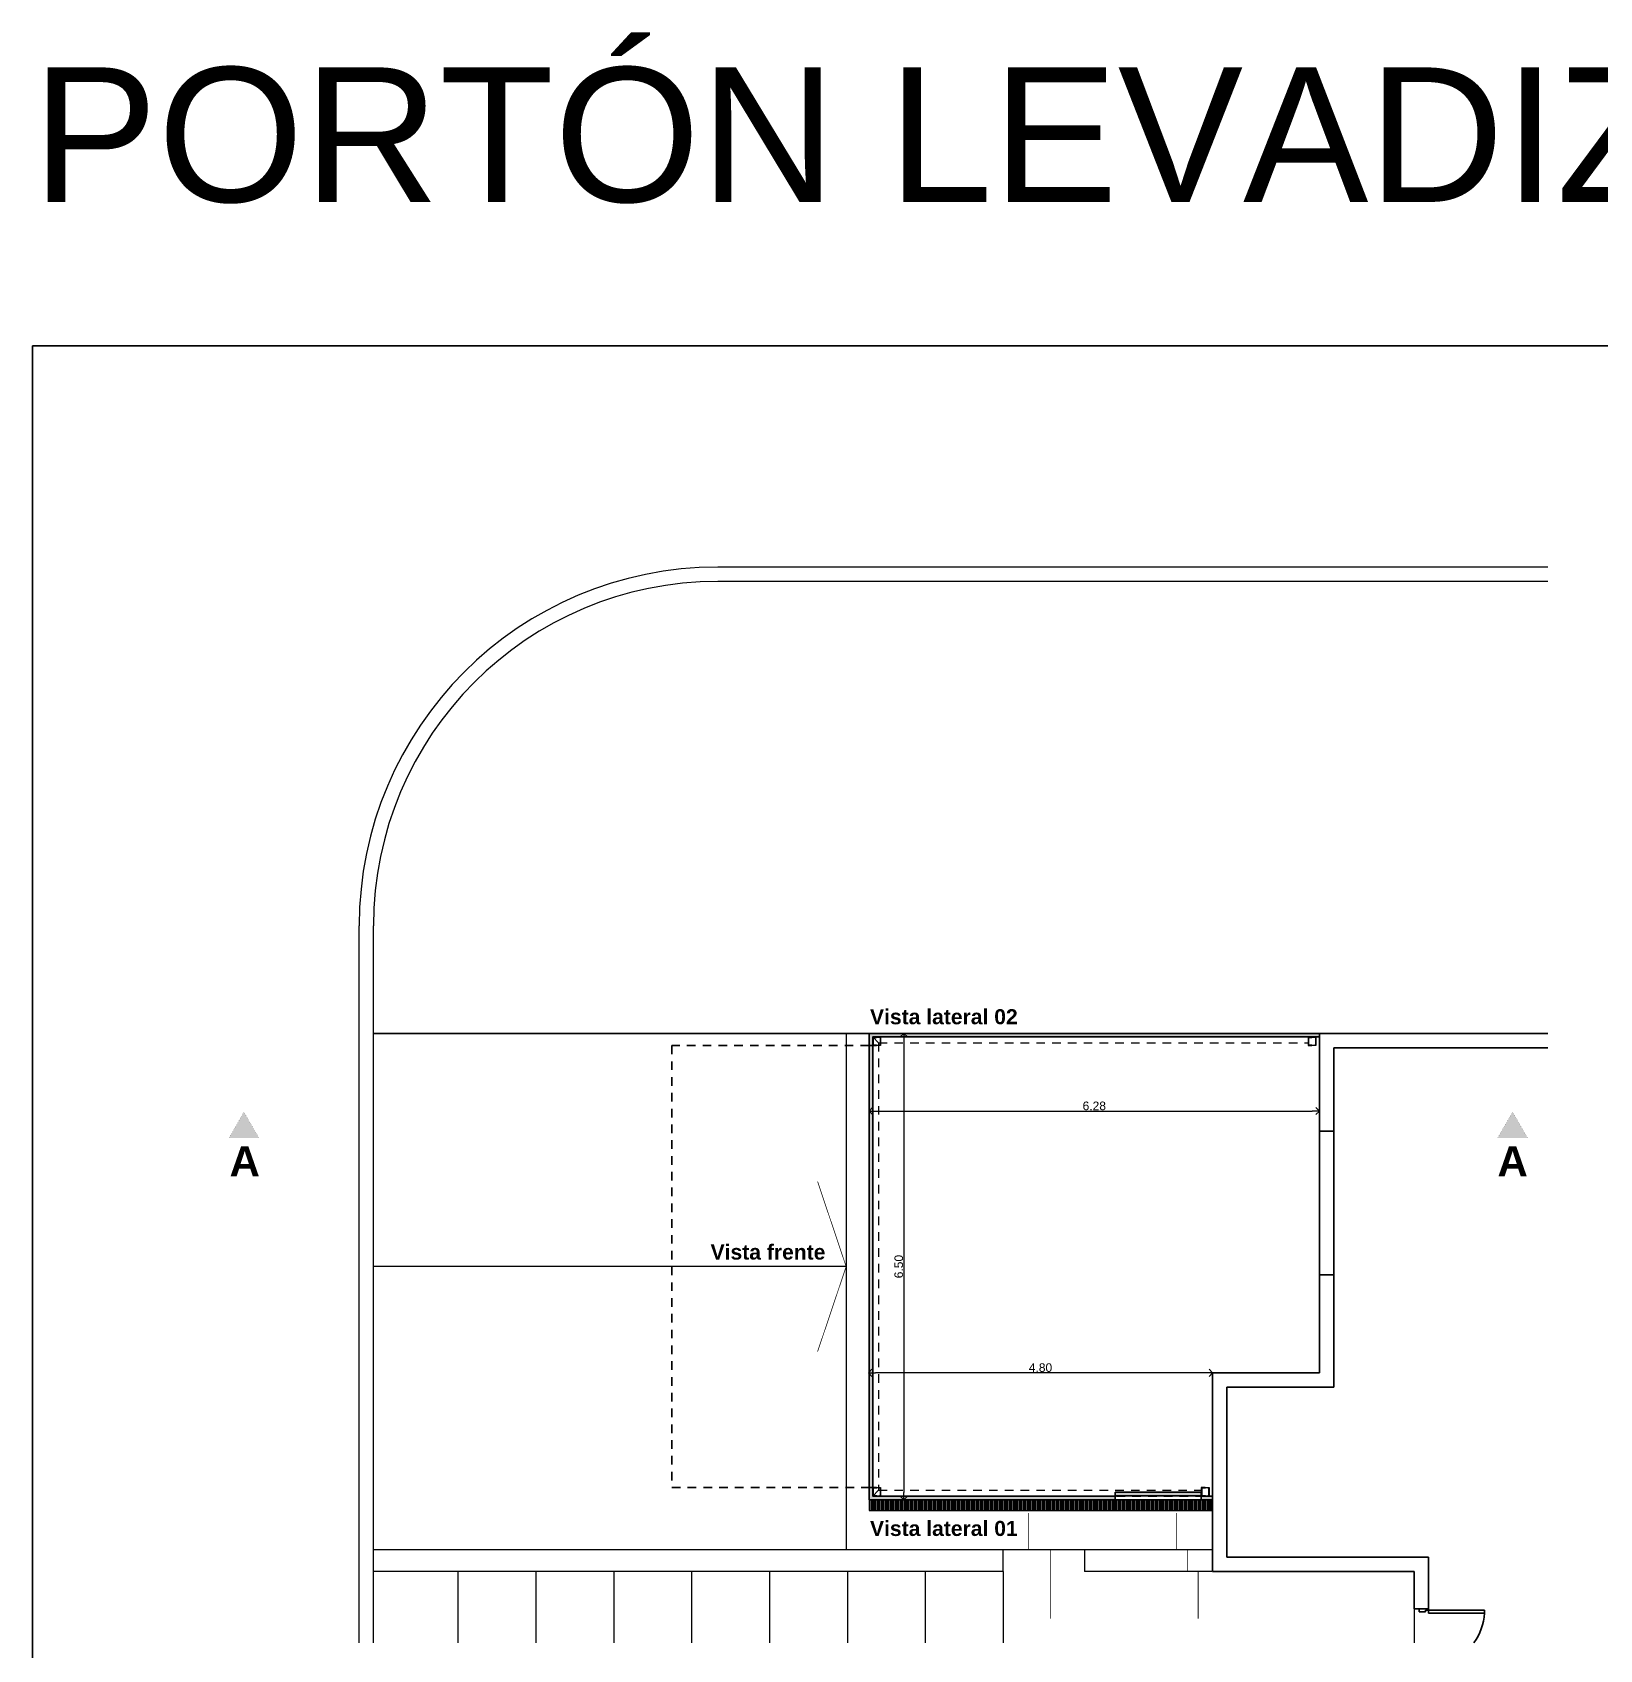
# Model space of a CAD drawing. Header units: millimetres. Extents: x 11902 to 12193, y 9935 to 10135.
# Drawn here: x 11902.22 to 11924.08, y 10071.01 to 10093.55 of the extents above; entities that cross this region are included whole.
import ezdxf

# ---------------------------------------------------------------- set-up
doc = ezdxf.new("R2010")
doc.units = ezdxf.units.MM
doc.linetypes.add('ACAD_ISO02W100', pattern=[15, 12, -3])
doc.layers.get('Defpoints').update_dxf_attribs({"color": 254})
for name, color, linetype in [('01-MUROS', 7, 'Continuous'), ('02-CARPINTERÍAS', 62, 'Continuous'), ('03-PROYECCIONES', 14, 'Continuous')]:
    doc.layers.add(name, color=color, linetype=linetype)
doc.layers.add('06-SOLADOS', color=252, linetype='Continuous', lineweight=25)
doc.layers.add('cotas', color=7, linetype='Continuous', lineweight=5, true_color=0x1755a1)
doc.styles.get("Standard").update_dxf_attribs({"font": 'arial.ttf'})
doc.dimstyles.new('ann linear', dxfattribs={"dimtxt": 0.12, "dimasz": 0.1, "dimexe": 0.01, "dimexo": 0.01, "dimgap": 0.01, "dimtad": 1, "dimzin": 4, "dimdsep": 46, "dimtxsty": 'Standard', "dimblk": 'OPEN90', "dimcen": 0.1, "dimse1": 1, "dimse2": 1, "dimclrd": 256, "dimclre": 1, "dimclrt": 256, "dimadec": 0, "dimazin": 0, "dimtfac": 1, "dimtix": 1, "dimtmove": 0, "dimatfit": 3, "dimldrblk": 'DOT', "dimfxl": 0, "dimtolj": 1, "dimtzin": 0, "dimlwd": -1, "dimarcsym": 0})

# ---------------------------------------------------------------- blocks, each defined once
blk = doc.blocks.new('_OPEN90')
at = {"color": 0, "linetype": 'ByBlock'}
for p, q in [((0, 0), (-1, 0)), ((-0.5, 0.5), (0, 0)), ((0, 0), (-0.5, -0.5))]:
    blk.add_line(p, q, dxfattribs=at)
blk = doc.blocks.new('*D219')
at = {"layer": 'cotas', "transparency": 16777216}
blk.add_line((11914.374, 10079.496), (11914.374, 10073.196), dxfattribs=at)
at = {"layer": 'Defpoints', "color": 0, "transparency": 16777216}
for p in [(11913.169, 10079.596), (11913.889, 10073.096), (11914.374, 10073.096)]:
    blk.add_point(p, dxfattribs=at)
at = {"layer": 'cotas', "transparency": 16777216, "xscale": 0.1, "yscale": 0.1, "zscale": 0.1}
for p, rotation in [((11914.374, 10079.596), 90), ((11914.374, 10073.096), 270)]:
    blk.add_blockref('_OPEN90', p, dxfattribs=dict(at, rotation=rotation))
at = {"layer": 'cotas', "transparency": 16777216, "insert": (11914.303, 10076.346), "char_height": 0.12, "attachment_point": 5, "rotation": 90}
blk.add_mtext('\\A1;6.50', dxfattribs=at)
blk = doc.blocks.new('_DOT')
at = {"color": 0, "linetype": 'ByBlock', "lineweight": -2}
blk.add_line((-0.5, 0), (-1, 0), dxfattribs=at)
at = {"color": 0, "linetype": 'ByBlock', "lineweight": -2, "const_width": 0.5}
blk.add_lwpolyline([(-0.25, 0, 1), (0.25, 0, 1)], format="xyb", close=True, dxfattribs=at)
blk = doc.blocks.new('*D220')
at = {"layer": 'cotas', "transparency": 16777216}
blk.add_line((11918.579, 10074.866), (11913.979, 10074.866), dxfattribs=at)
at = {"layer": 'Defpoints', "color": 0, "transparency": 16777216}
for p in [(11913.879, 10074.866), (11913.879, 10074.866), (11918.679, 10074.866)]:
    blk.add_point(p, dxfattribs=at)
at = {"layer": 'cotas', "transparency": 16777216, "xscale": 0.1, "yscale": 0.1, "zscale": 0.1, "rotation": 180}
blk.add_blockref('_OPEN90', (11913.879, 10074.866), dxfattribs=at)
at = {"layer": 'cotas', "transparency": 16777216, "xscale": 0.1, "yscale": 0.1, "zscale": 0.1}
blk.add_blockref('_OPEN90', (11918.679, 10074.866), dxfattribs=at)
at = {"layer": 'cotas', "transparency": 16777216, "insert": (11916.279, 10074.937), "char_height": 0.12, "attachment_point": 5}
blk.add_mtext('\\A1;4.80', dxfattribs=at)
blk = doc.blocks.new('*D221')
at = {"layer": 'cotas', "transparency": 16777216}
blk.add_line((11913.989, 10078.514), (11920.069, 10078.514), dxfattribs=at)
at = {"layer": 'Defpoints', "color": 0, "transparency": 16777216}
for p in [(11913.889, 10079.596), (11920.169, 10079.596), (11920.169, 10078.514)]:
    blk.add_point(p, dxfattribs=at)
at = {"layer": 'cotas', "transparency": 16777216, "xscale": 0.1, "yscale": 0.1, "zscale": 0.1, "rotation": 180}
blk.add_blockref('_OPEN90', (11913.889, 10078.514), dxfattribs=at)
at = {"layer": 'cotas', "transparency": 16777216, "xscale": 0.1, "yscale": 0.1, "zscale": 0.1}
blk.add_blockref('_OPEN90', (11920.169, 10078.514), dxfattribs=at)
at = {"layer": 'cotas', "transparency": 16777216, "insert": (11917.029, 10078.585), "char_height": 0.12, "attachment_point": 5}
blk.add_mtext('\\A1;6.28', dxfattribs=at)
blk = doc.blocks.new('perfil UPN')
at = {"lineweight": 0}
for p, q in [((11748.878, 10039.802), (11748.878, 10039.805)), ((11748.878, 10039.805), (11748.933, 10039.805)), ((11748.878, 10039.685), (11748.878, 10039.687)), ((11748.933, 10039.685), (11748.878, 10039.685)), ((11748.92, 10039.798), (11748.881, 10039.799)), ((11748.881, 10039.69), (11748.92, 10039.692)), ((11748.926, 10039.791), (11748.926, 10039.698)), ((11748.933, 10039.805), (11748.933, 10039.685))]:
    blk.add_line(p, q, dxfattribs=at)
for centre, radius, start, end in [((11748.882, 10039.802), 0.00321, 180, 267.6573), ((11748.882, 10039.687), 0.00321, 92.3427, 180), ((11748.92, 10039.791), 0.00628, 359.4434, 89.0075), ((11748.92, 10039.698), 0.00643, 272.3427, 0)]:
    blk.add_arc(centre, radius, start, end, dxfattribs=at)

msp = doc.modelspace()

# ---------------------------------------------------------------- hatches: boundary and pattern name
at = {"lineweight": 9, "true_color": 0xe60000}
h = msp.add_hatch(color=1, dxfattribs=at)
h.dxf.hatch_style = 1
h.paths.add_polyline_path([(11905.1727, 10078.5014), (11905.3832, 10078.1366), (11904.9621, 10078.1366)])
h = msp.add_hatch(color=1, dxfattribs=at)
h.dxf.hatch_style = 1
h.paths.add_polyline_path([(11922.8616, 10078.5014), (11922.651, 10078.1366), (11923.0722, 10078.1366)])
at = {"layer": '01-MUROS', "lineweight": 9, "true_color": 0xcbb752, "transparency": 33554687}
h = msp.add_hatch(dxfattribs=at)
h.set_pattern_fill('_USER', color=43, scale=0.02, angle=450, pattern_type=0)
h.set_pattern_definition([(90, (33.320775, 143.058141), (-0.02, 5e-18), [])])
h.paths.add_polyline_path([(11913.8893, 10072.9461), (11918.6693, 10072.9461), (11918.6693, 10073.0961), (11913.8893, 10073.0961)])
at = {"layer": '02-CARPINTERÍAS'}
h = msp.add_hatch(color=253, dxfattribs=at)
h.dxf.hatch_style = 1
h.paths.add_polyline_path([(11913.8893, 10079.5961), (11920.1693, 10079.5961), (11920.1693, 10079.5461), (11913.9393, 10079.5461), (11913.9393, 10079.4261), (11913.8893, 10079.4261)])
h.paths.add_polyline_path([(11913.9393, 10079.4261), (11913.9393, 10073.2661), (11913.8893, 10073.2661), (11913.8893, 10079.4261)])
h.paths.add_polyline_path([(11913.8893, 10073.0961), (11917.3193, 10073.0961), (11917.3193, 10073.1461), (11913.9393, 10073.1461), (11913.9393, 10073.2661), (11913.8893, 10073.2661)])
h.paths.add_polyline_path([(11917.3193, 10073.1999), (11917.3193, 10073.1499), (11918.5193, 10073.1499), (11918.5193, 10073.1999)])
h.paths.add_polyline_path([(11918.5193, 10073.1461), (11918.5193, 10073.0961), (11918.6793, 10073.0961), (11918.6793, 10073.1461)])

# ---------------------------------------------------------------- linework, layer by layer
at = {"color": 1, "lineweight": 9, "true_color": 0xe60000, "const_width": 0.001}
for points in [[(11905.1727, 10078.5014), (11905.3832, 10078.1366), (11904.9621, 10078.1366)], [(11922.8616, 10078.5014), (11922.651, 10078.1366), (11923.0722, 10078.1366)]]:
    msp.add_lwpolyline(points, close=True, dxfattribs=at)
msp.add_lwpolyline([(11923.069, 10078.0766), (11904.9653, 10078.0766)], dxfattribs=at)
at = {"color": 43, "lineweight": 9, "true_color": 0xcbb752}
msp.add_lwpolyline([(11913.8893, 10072.9461), (11918.6693, 10072.9461), (11918.6693, 10073.0961), (11913.8893, 10073.0961)], close=True, dxfattribs=at)
at = {"layer": '01-MUROS'}
for p, q in [((11920.1693, 10079.5961), (11920.1693, 10078.2311)), ((11920.1693, 10079.5961), (11920.1693, 10078.2311)), ((11923.3507, 10079.3961), (11920.3693, 10079.3961)), ((11920.3693, 10079.3961), (11920.3693, 10078.2311)), ((11920.3693, 10078.2311), (11920.1693, 10078.2311)), ((11920.1693, 10076.2311), (11920.1693, 10074.8661)), ((11920.3693, 10076.2311), (11920.1693, 10076.2311)), ((11920.3693, 10076.2311), (11920.3693, 10074.6661)), ((11920.1693, 10074.8661), (11918.6793, 10074.8661)), ((11918.6793, 10074.8661), (11918.6793, 10072.0961)), ((11920.3693, 10074.6661), (11918.8793, 10074.6661)), ((11918.8793, 10074.6661), (11918.8793, 10072.2961)), ((11918.6793, 10072.0961), (11918.6793, 10073.0961)), ((11921.6893, 10072.2961), (11918.8793, 10072.2961)), ((11921.6893, 10072.2961), (11921.6893, 10071.5761)), ((11921.4893, 10072.0961), (11918.6793, 10072.0961)), ((11921.4893, 10072.0961), (11921.4893, 10071.5761)), ((11921.4893, 10071.5761), (11921.6893, 10071.5761))]:
    msp.add_line(p, q, dxfattribs=at)
msp.add_lwpolyline([(11923.3507, 10079.5961), (11920.1693, 10079.5961)], dxfattribs=at)
at = {"layer": '01-MUROS', "const_width": 0.01}
for points in [[(11916.1143, 10072.9094), (11916.1143, 10072.3961), (11916.4143, 10072.3961), (11916.4143, 10072.3961), (11916.4143, 10072.3961), (11916.4143, 10071.4403)], [(11918.1778, 10072.9094), (11918.1778, 10072.3961), (11918.3278, 10072.3961), (11918.3278, 10072.0961), (11918.4778, 10072.0961), (11918.4778, 10071.4403)]]:
    msp.add_lwpolyline(points, dxfattribs=at)
at = {"layer": '02-CARPINTERÍAS'}
for p, q in [((11920.1693, 10076.2311), (11920.1693, 10078.2311)), ((11920.3693, 10076.2311), (11920.3693, 10078.2311))]:
    msp.add_line(p, q, dxfattribs=at)
for points in [[(11902.2223, 10089.1812), (11942.0858, 10089.1812), (11942.0858, 10058.9852), (11902.2223, 10058.9852)], [(11913.9393, 10079.4261), (11913.9393, 10073.2661), (11913.8893, 10073.2661), (11913.8893, 10079.4261)], [(11917.3193, 10073.1999), (11917.3193, 10073.1499), (11918.5193, 10073.1499), (11918.5193, 10073.1999)], [(11918.5193, 10073.1461), (11918.5193, 10073.0961), (11918.6793, 10073.0961), (11918.6793, 10073.1461)], [(11921.6493, 10071.5361), (11921.5593, 10071.5361), (11921.5593, 10071.5761), (11921.6893, 10071.5761), (11921.6893, 10071.5561), (11921.6493, 10071.5561)], [(11922.4693, 10071.5561), (11922.4693, 10071.5161), (11921.6893, 10071.5161), (11921.6893, 10071.5561)]]:
    msp.add_lwpolyline(points, close=True, dxfattribs=at)
for points in [[(11913.8893, 10079.5961), (11913.8893, 10079.5961), (11920.1693, 10079.5961), (11920.1693, 10079.5461), (11913.9393, 10079.5461), (11913.9393, 10079.4261), (11913.8893, 10079.4261), (11913.8893, 10079.5961)], [(11913.8893, 10073.0961), (11913.8893, 10073.0961), (11917.3193, 10073.0961), (11917.3193, 10073.1461), (11913.9393, 10073.1461), (11913.9393, 10073.2661), (11913.8893, 10073.2661), (11913.8893, 10073.0961)]]:
    msp.add_lwpolyline(points, dxfattribs=at)
msp.add_arc((11921.6893, 10071.5561), 0.78, 324.34626, 357.06047, dxfattribs=at)
at = {"layer": '03-PROYECCIONES', "color": 82, "linetype": 'ACAD_ISO02W100', "lineweight": 9, "ltscale": 0.01, "true_color": 0x43c931}
for p, q in [((11914.0213, 10079.4641), (11913.9393, 10079.5461)), ((11914.0393, 10079.5461), (11920.0193, 10079.5461)), ((11913.9393, 10079.4461), (11913.9393, 10073.2461)), ((11914.0213, 10079.4641), (11920.0193, 10079.4641)), ((11914.0213, 10079.4641), (11914.0213, 10073.2281)), ((11914.0213, 10073.2281), (11913.9393, 10073.1461)), ((11914.0213, 10073.2281), (11918.5193, 10073.2281)), ((11914.0393, 10073.1461), (11918.5293, 10073.1461))]:
    msp.add_line(p, q, dxfattribs=at)
at = {"layer": '03-PROYECCIONES', "color": 43, "lineweight": 9, "ltscale": 0.01, "true_color": 0xcbb752}
msp.add_line((11915.7593, 10073.0961), (11918.6693, 10073.0961), dxfattribs=at)
at = {"layer": '03-PROYECCIONES', "linetype": 'ACAD_ISO02W100', "ltscale": 0.01}
msp.add_lwpolyline([(11911.1393, 10079.4261), (11911.1393, 10073.2661), (11913.8893, 10073.2661), (11913.8893, 10079.4261)], close=True, dxfattribs=at)
at = {"layer": '06-SOLADOS', "lineweight": 5}
for p, q in [((11923.3507, 10086.0961), (11911.7793, 10086.0961)), ((11923.3507, 10085.8961), (11911.7793, 10085.8961)), ((11906.7793, 10071.1015), (11906.7793, 10081.0961)), ((11906.9793, 10071.1015), (11906.9793, 10081.0961)), ((11913.5693, 10079.5961), (11913.5693, 10072.3961)), ((11918.6693, 10072.3961), (11906.9793, 10072.3961)), ((11915.7593, 10072.0961), (11915.7593, 10072.3961)), ((11916.8943, 10072.3961), (11916.8943, 10072.0961)), ((11915.7593, 10072.0961), (11906.9793, 10072.0961)), ((11908.1559, 10072.0961), (11908.1559, 10071.1015)), ((11909.2421, 10072.0961), (11909.2421, 10071.1015)), ((11910.3283, 10072.0961), (11910.3283, 10071.1015)), ((11911.4145, 10072.0961), (11911.4145, 10071.1015)), ((11912.5007, 10072.0961), (11912.5007, 10071.1015)), ((11913.5869, 10072.0961), (11913.5869, 10071.1015)), ((11914.6731, 10072.0961), (11914.6731, 10071.1015)), ((11915.7593, 10072.0961), (11915.7593, 10071.1015)), ((11918.6693, 10072.0961), (11916.8943, 10072.0961)), ((11921.4893, 10071.5761), (11921.4893, 10071.1015))]:
    msp.add_line(p, q, dxfattribs=at)
at = {"layer": '06-SOLADOS'}
msp.add_line((11913.8893, 10079.5961), (11906.9793, 10079.5961), dxfattribs=at)
at = {"layer": '06-SOLADOS', "lineweight": 5}
for radius in [5, 4.8]:
    msp.add_arc((11911.7793, 10081.0961), radius, 90, 180, dxfattribs=at)
at = {"layer": 'cotas', "const_width": 0.01}
for points in [[(11913.5693, 10076.3461), (11913.1712, 10077.5311)], [(11913.5693, 10076.3461), (11913.1712, 10075.1612)]]:
    msp.add_lwpolyline(points, dxfattribs=at)
at = {"layer": 'cotas'}
msp.add_lwpolyline([(11913.5793, 10076.3461), (11906.9793, 10076.3461)], dxfattribs=at)

# ---------------------------------------------------------------- block references
at = {"xscale": -1}
for p in [(23662.8726, 39.7415), (23668.9426, 39.7415), (23662.8726, 33.4615), (23667.4526, 33.4615)]:
    msp.add_blockref('perfil UPN', p, dxfattribs=at)
for p in [(165.1159, 39.7415), (171.1859, 39.7415), (165.1159, 33.4615), (169.6959, 33.4615)]:
    msp.add_blockref('perfil UPN', p)

# ---------------------------------------------------------------- texts
at = {"color": 3, "insert": (11902.2223, 10093.0604), "char_height": 1.875, "attachment_point": 1}
msp.add_mtext_dynamic_manual_height_columns('PORTÓN LEVADIZO (para cotización)', width=84.293339, gutter_width=12.5, heights=[0], dxfattribs=at)
at = {"color": 1, "lineweight": 9, "true_color": 0xe60000}
for s, width, insert, char_height, attachment_point in [('{\\fArial|b1|i0|c0|p34;Vista lateral 02}', 6.072698, (11913.9019, 10079.9334), 0.210459, 1), ('{\\fArial|b1|i0|c0|p34;A}', 1.470858, (11904.9712, 10078.024), 0.420918, 1), ('{\\fArial|b1|i0|c0|p34;A}', 1.470858, (11923.0746, 10078.024), 0.420918, 3), ('{\\fArial|b1|i0|c0|p34;Vista frente}', 6.072698, (11911.6791, 10076.6538), 0.210459, 1), ('{\\fArial|b1|i0|c0|p34;Vista lateral 01}', 6.072698, (11913.9019, 10072.8015), 0.210459, 1)]:
    msp.add_mtext_dynamic_manual_height_columns(s, width=width, gutter_width=12.5, heights=[0], dxfattribs=dict(at, insert=insert, char_height=char_height, attachment_point=attachment_point))

# ---------------------------------------------------------------- dimensions: what is measured, and where the dimension line sits
at = {"layer": 'cotas'}
dim = msp.add_linear_dim(base=(11914.3744, 10073.0961), p1=(11913.1693, 10079.5961), p2=(11913.8893, 10073.0961), angle=90, dimstyle='ann linear', override={"dimfxl": 6, "dimfxlon": 1}, dxfattribs=at)
dim.commit()
dim.dimension.update_dxf_attribs({"geometry": '*D219', "text_midpoint": (11914.3031, 10076.3461)})
for base, p1, p2, picture, middle in [((11920.1693, 10078.5142), (11913.8893, 10079.5961), (11920.1693, 10079.5961), '*D221', (11917.0293, 10078.5855)), ((11913.8793, 10074.8661), (11918.6793, 10074.8661), (11913.8793, 10074.8661), '*D220', (11916.2793, 10074.9374))]:
    dim = msp.add_linear_dim(base=base, p1=p1, p2=p2, dimstyle='ann linear', override={"dimfxl": 6, "dimfxlon": 1}, dxfattribs=at)
    dim.commit()
    dim.dimension.update_dxf_attribs({"geometry": picture, "text_midpoint": middle})

doc.saveas('drawing.dxf')
